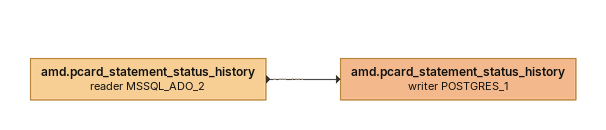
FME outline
amd.pcard_statement_status_history (reader MSSQL_ADO_2)
    -> amd.pcard_statement_status_history (writer POSTGRES_1)
amd.pcard_statement_status_history (writer POSTGRES_1)
